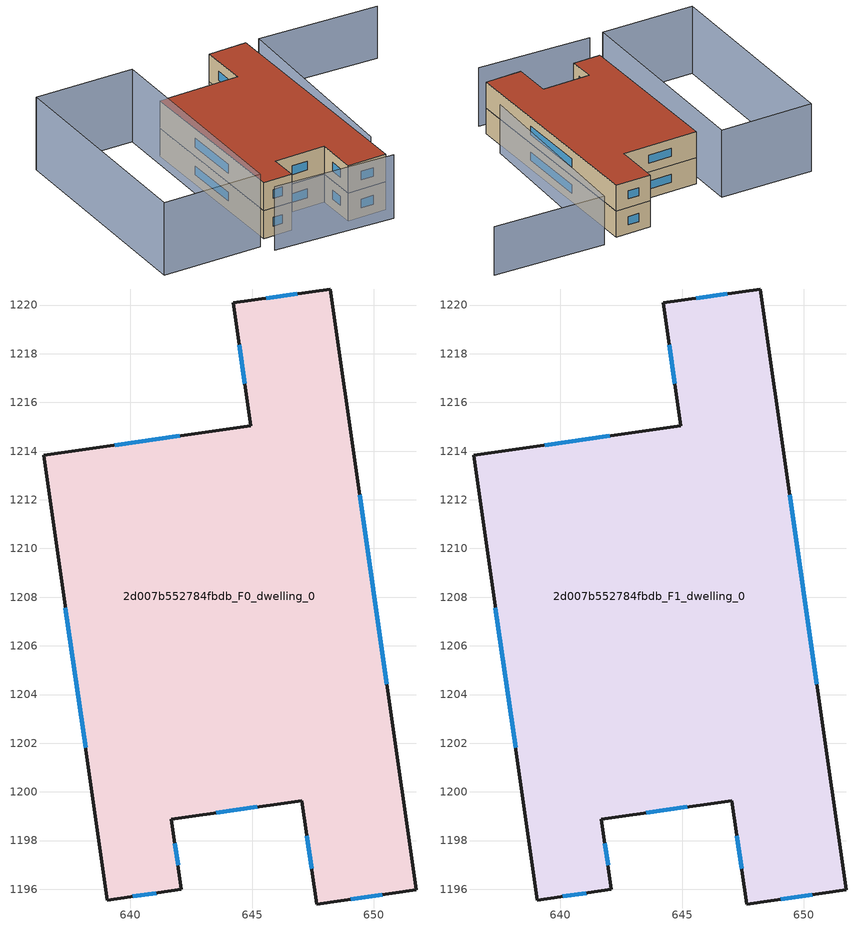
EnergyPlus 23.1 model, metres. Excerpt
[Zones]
2d007b552784fbdb_F0_dwelling_0
 floor ground (EU_floor_Construction): 648.21,1220.66 651.74,1195.98 647.65,1195.39 647.04,1199.64 641.68,1198.88 642.1,1195.99 639.05,1195.56 636.43,1213.83 644.94,1215.05 644.22,1220.09 z0
 wall outside (EU_wall_Construction): 648.21,1220.66 644.22,1220.09 644.94,1215.05 636.43,1213.83 639.05,1195.56 642.1,1195.99 641.68,1198.88 647.04,1199.64 647.65,1195.39 651.74,1195.98 648.21,1220.66 z0:3
 window (EU_Window_Construction): 646.84,1220.46 645.59,1220.28 / 650.53,1204.43 649.42,1212.21 / 649.05,1195.59 650.34,1195.78 / 647.25,1198.19 647.44,1196.85 / 643.52,1199.14 645.21,1199.38 / 641.95,1196.98 641.82,1197.89 / 640.09,1195.71 641.05,1195.84 / 637.33,1207.57 638.16,1201.81 / 642.03,1214.63 639.35,1214.25 / 644.47,1218.36 644.69,1216.77 z1.03:1.97
2d007b552784fbdb_F1_dwelling_0
 floor to 2d007b552784fbdb_F0_dwelling_0 (EU_floor_Construction): 648.21,1220.66 651.74,1195.98 647.65,1195.39 647.04,1199.64 641.68,1198.88 642.1,1195.99 639.05,1195.56 636.43,1213.83 644.94,1215.05 644.22,1220.09 z3
 wall outside (EU_wall_Construction): 648.21,1220.66 644.22,1220.09 644.94,1215.05 636.43,1213.83 639.05,1195.56 642.1,1195.99 641.68,1198.88 647.04,1199.64 647.65,1195.39 651.74,1195.98 648.21,1220.66 z3:6
 window (EU_Window_Construction): 646.84,1220.46 645.59,1220.28 / 650.53,1204.43 649.42,1212.21 / 649.05,1195.59 650.34,1195.78 / 647.25,1198.19 647.44,1196.85 / 643.52,1199.14 645.21,1199.38 / 641.95,1196.98 641.82,1197.89 / 640.09,1195.71 641.05,1195.84 / 637.33,1207.57 638.16,1201.81 / 642.03,1214.63 639.35,1214.25 / 644.47,1218.36 644.69,1216.77 z4.03:4.97
 roof outside (EU_roof_Construction): 651.74,1195.98 648.21,1220.66 644.22,1220.09 644.94,1215.05 636.43,1213.83 639.05,1195.56 642.1,1195.99 641.68,1198.88 647.04,1199.64 647.65,1195.39 z6
shading: 639.11,1193.14 651.79,1194.25 z0:6.8; 635.2,1217.44 638.15,1194.28 / 638.15,1194.28 627.73,1192.95 / 627.73,1192.95 624.78,1216.11 / 624.78,1216.11 635.2,1217.44 z0:7.8; 652.04,1200.2 649.92,1221.53 / 649.92,1221.53 662.6,1222.79 z0:5.6
[Building]
EU S2 Campaign: North Axis=0; Terrain=City; Solar Distribution=FullExterior
[Site:Location]
Cape.Town.Intl.AP: Latitude=-33.965; Longitude=18.602; Time Zone=2; Elevation=46
[SizingPeriod:WeatherFileDays]
AnnualSizingPeriod: Begin Month=1; Begin Day of Month=1; End Month=12; End Day of Month=31; Day of Week for Start Day=Monday; Use Weather File Daylight Saving Period=No; Use Weather File Rain and Snow Indicators=No
[MATERIAL]
EU_InternalMass_Material: Roughness=MediumRough; Thickness=0.1; Conductivity=1; Density=1800; Specific Heat=900; Thermal Absorptance=0.9; Solar Absorptance=0.7; Visible Absorptance=0.7
[MATERIAL:NOMASS] Roughness=MediumRough; Thermal Absorptance=0.9; Solar Absorptance=0.7; Visible Absorptance=0.7
Name | Thermal Resistance
EU_wall_NoMass | 0.493876
EU_roof_NoMass | 0.449382
EU_floor_NoMass | 1.25
[WINDOWMATERIAL:SIMPLEGLAZINGSYSTEM]
EU_Window_SimpleGlazing: UFactor=4.4; Solar Heat Gain Coefficient=0.85; Visible Transmittance=0.85
[CONSTRUCTION]
EU_wall_Construction: EU_wall_NoMass
EU_roof_Construction: EU_roof_NoMass
EU_floor_Construction: EU_floor_NoMass
EU_Window_Construction: EU_Window_SimpleGlazing
EU_InternalMass_Construction: EU_InternalMass_Material
[ZONE] Type=1; Multiplier=1; Ceiling Height=autocalculate; Volume=730.591; Floor Area=autocalculate; Part of Total Floor Area=Yes
2d007b552784fbdb_F0_dwelling_0; 2d007b552784fbdb_F1_dwelling_0
[INTERNALMASS] Construction=EU_InternalMass_Construction; Surface Area=243.53
Name | Zone or ZoneList
2d007b552784fbdb_F0_dwelling_0_EU_InternalMass | 2d007b552784fbdb_F0_dwelling_0
2d007b552784fbdb_F1_dwelling_0_EU_InternalMass | 2d007b552784fbdb_F1_dwelling_0
[OTHEREQUIPMENT] Fuel Type=Electricity; Design Level Calculation Method=Watts/Area; Power per Zone Floor Area=1; Fraction Latent=0; Fraction Radiant=0; Fraction Lost=0; Carbon Dioxide Generation Rate=0; EndUse Subcategory=EU_Step8_InternalGains
Name | Zone or ZoneList or Space or SpaceList | Schedule
EU_Step8_InternalGain_2d007b552784fbdb_F0_dwelling_0_f000 | 2d007b552784fbdb_F0_dwelling_0 | EU_Step8_GainSchedule_2d007b552784fbdb_F0_dwelling_0_f000
EU_Step8_InternalGain_2d007b552784fbdb_F1_dwelling_0_f000 | 2d007b552784fbdb_F1_dwelling_0 | EU_Step8_GainSchedule_2d007b552784fbdb_F1_dwelling_0_f000
[ZONEVENTILATION:DESIGNFLOWRATE] Schedule=EU_AlwaysOn; Design Flow Rate Calculation Method=AirChanges/Hour; Air Changes per Hour=0.64; Ventilation Type=Natural; Fan Pressure Rise=0; Fan Total Efficiency=1; Constant Term Coefficient=1; Temperature Term Coefficient=0; Velocity Term Coefficient=0; Velocity Squared Term Coefficient=0; Minimum Indoor Temperature=-100; Maximum Indoor Temperature=100; Delta Temperature=-100; Minimum Outdoor Temperature=-100; Maximum Outdoor Temperature=100; Maximum Wind Speed=40
Name | Zone or ZoneList or Space or SpaceList
EU_ConstantAir_2d007b552784fbdb_F0_dwelling_0 | 2d007b552784fbdb_F0_dwelling_0
EU_ConstantAir_2d007b552784fbdb_F1_dwelling_0 | 2d007b552784fbdb_F1_dwelling_0
[HVACTEMPLATE:THERMOSTAT] Constant Heating Setpoint=20; Constant Cooling Setpoint=50
EU_HeatOnly_2d007b552784fbdb_F0_dwelling_0; EU_HeatOnly_2d007b552784fbdb_F1_dwelling_0
[HVACTEMPLATE:ZONE:IDEALLOADSAIRSYSTEM] System Availability Schedule=EU_AlwaysOn; Maximum Heating Supply Air Temperature=50; Minimum Cooling Supply Air Temperature=13; Maximum Heating Supply Air Humidity Ratio=0.0156; Minimum Cooling Supply Air Humidity Ratio=0.0077; Heating Limit=NoLimit; Cooling Limit=NoLimit; Heating Availability Schedule=EU_AlwaysOn; Cooling Availability Schedule=EU_CoolingOff; Dehumidification Control Type=ConstantSensibleHeatRatio; Cooling Sensible Heat Ratio=0.7; Dehumidification Setpoint=60; Humidification Control Type=None; Humidification Setpoint=30; Outdoor Air Method=None; Outdoor Air Flow Rate per Person=0.00944; Outdoor Air Flow Rate per Zone Floor Area=0; Outdoor Air Flow Rate per Zone=0; Demand Controlled Ventilation Type=None; Outdoor Air Economizer Type=NoEconomizer; Heat Recovery Type=None; Sensible Heat Recovery Effectiveness=0.7; Latent Heat Recovery Effectiveness=0.65
Name | Template Thermostat
2d007b552784fbdb_F0_dwelling_0 | EU_HeatOnly_2d007b552784fbdb_F0_dwelling_0
2d007b552784fbdb_F1_dwelling_0 | EU_HeatOnly_2d007b552784fbdb_F1_dwelling_0
[SIZING:ZONE] Zone Cooling Design Supply Air Temperature Input Method=SupplyAirTemperature; Zone Cooling Design Supply Air Temperature=13; Zone Heating Design Supply Air Temperature Input Method=SupplyAirTemperature; Zone Heating Design Supply Air Temperature=50; Zone Cooling Design Supply Air Humidity Ratio=0.008; Zone Heating Design Supply Air Humidity Ratio=0.008; Cooling Design Air Flow Method=DesignDay; Cooling Design Air Flow Rate=0; Cooling Minimum Air Flow per Zone Floor Area=0.000762; Cooling Minimum Air Flow=0; Cooling Minimum Air Flow Fraction=0.2; Heating Design Air Flow Method=DesignDay; Heating Design Air Flow Rate=0; Heating Maximum Air Flow per Zone Floor Area=0.002032; Heating Maximum Air Flow=0.141576; Heating Maximum Air Flow Fraction=0.3; Account for Dedicated Outdoor Air System=No; Dedicated Outdoor Air System Control Strategy=NeutralSupplyAir; Dedicated Outdoor Air Low Setpoint Temperature for Design=autosize; Dedicated Outdoor Air High Setpoint Temperature for Design=autosize; Zone Load Sizing Method=Sensible Load Only No Latent Load; Zone Latent Cooling Design Supply Air Humidity Ratio Input Method=HumidityRatioDifference; Zone Cooling Design Supply Air Humidity Ratio Difference=0.005; Zone Latent Heating Design Supply Air Humidity Ratio Input Method=HumidityRatioDifference; Zone Humidification Design Supply Air Humidity Ratio Difference=0.005
2d007b552784fbdb_F0_dwelling_0; 2d007b552784fbdb_F1_dwelling_0
[SCHEDULE:CONSTANT]
Name | Hourly Value
EU_AlwaysOn | 1
EU_CoolingOff | 0
[SCHEDULE:FILE] Column Number=1; Rows to Skip at Top=0; Number of Hours of Data=8760; Column Separator=Comma; Interpolate to Timestep=No; Minutes per Item=60; Adjust Schedule for Daylight Savings=Yes
Name | File
EU_Step8_GainSchedule_2d007b552784fbdb_F0_dwelling_0_f000 | ../../schedules/2d007b552784fbdb/2d007b552784fbdb_F0_dwelling_0_f000_gain.csv
EU_Step8_GainSchedule_2d007b552784fbdb_F1_dwelling_0_f000 | ../../schedules/2d007b552784fbdb/2d007b552784fbdb_F1_dwelling_0_f000_gain.csv
